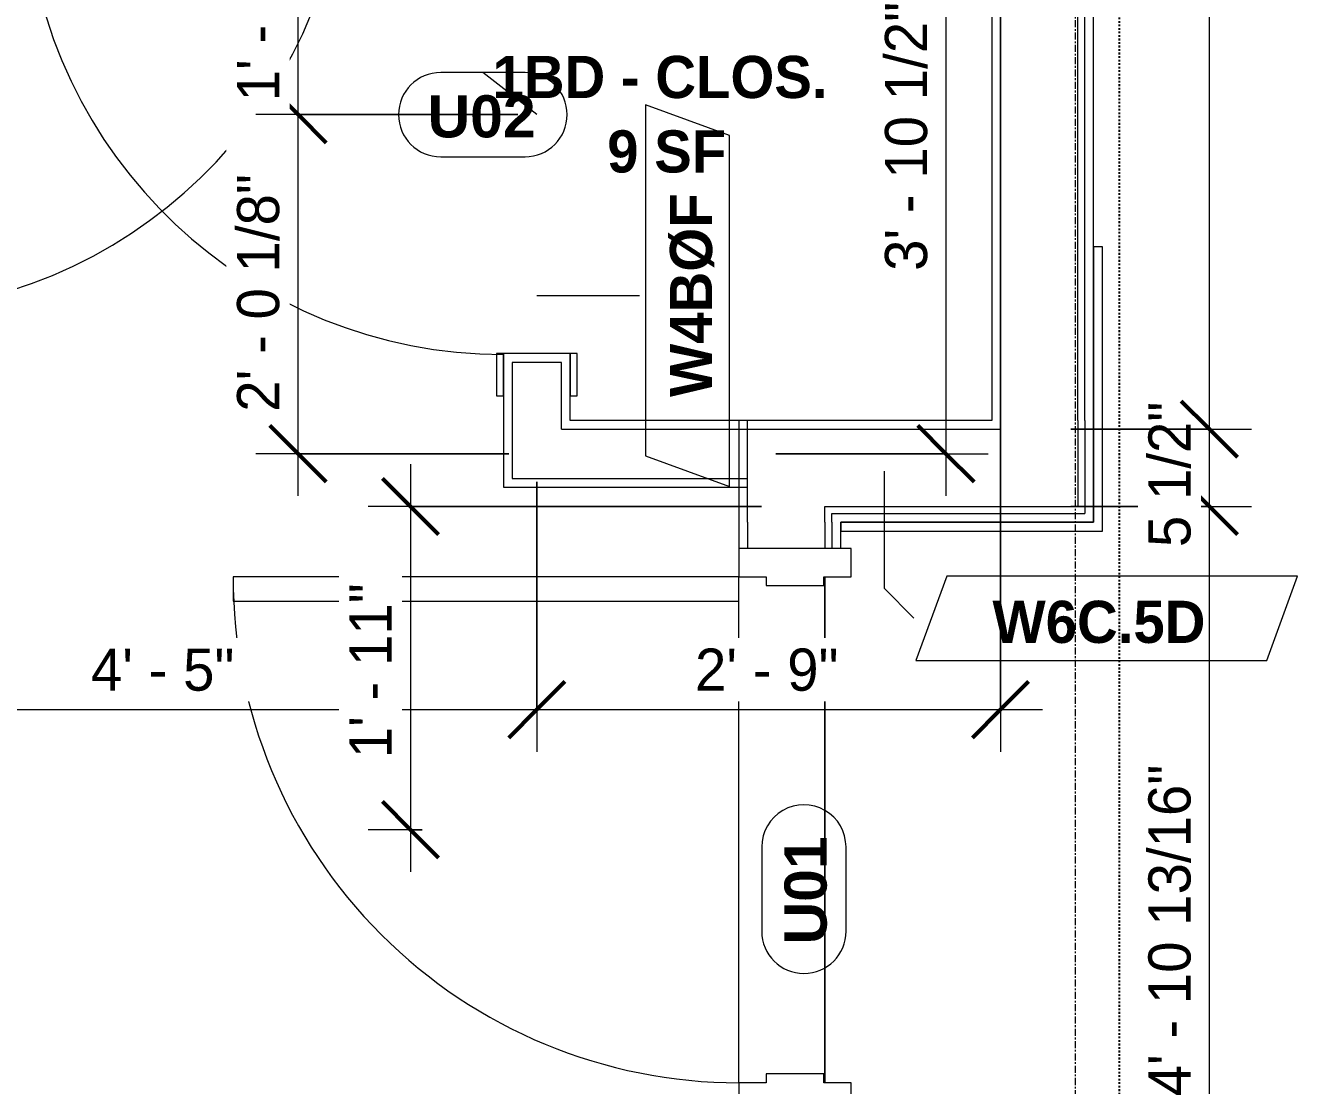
# Model space of a CAD drawing. Header units: inches. Extents: x -4058 to -1781, y 9814 to 12264.
# Drawn here: x -3556.1 to -3465.5, y 10669.7 to 10745.2 of the extents above; entities that cross this region are included whole.
import ezdxf

# ---------------------------------------------------------------- set-up
doc = ezdxf.new("R2010")
doc.units = ezdxf.units.IN
doc.header["$MEASUREMENT"] = 0
doc.linetypes.add('Dash_2_', pattern=[0.25, 0.125, -0.125])
doc.linetypes.add('Grid Line 1_2_', pattern=[0.875, 0.5, -0.125, 0.125, -0.125])
for name, color, linetype, lineweight in [('0-1', 7, 'Continuous', 5), ('0-3', 8, 'Continuous', 9), ('A-ANNO-DIMS', 211, 'Continuous', 9), ('A-ANNO-DIMS-32', 211, 'Continuous', 9), ('A-AREA-IDEN', 2, 'Continuous', 9), ('A-DOOR-1', 7, 'Continuous', 9), ('A-DOOR-2', 31, 'Continuous', 9), ('A-DOOR-FRAM-1', 7, 'Continuous', 9), ('A-DOOR-IDEN', 31, 'Continuous', 9), ('A-FLOR-1', 7, 'Continuous', 9), ('A-FLOR-2', 192, 'Continuous', 9), ('A-WALL-1', 7, 'Continuous', 9), ('A-WALL-2', 113, 'Continuous', 9), ('A-WALL-IDEN', 211, 'Continuous', 9), ('I-WALL-3', 7, 'Continuous', 9), ('S-GRID-1', 1, 'Grid Line 1_2_', 9)]:
    doc.layers.add(name, color=color, linetype=linetype, lineweight=lineweight)
doc.layers.add('0-4', color=250, linetype='Dash_2_')
doc.styles.add('Arial_B', font='arialbd.ttf', dxfattribs={"height": 3})
doc.styles.add('Century Gothic', font='ufonts.com_century-gothic.ttf', dxfattribs={"height": 3})
doc.styles.add('Century Gothic_B', font='GOTHICB.TTF', dxfattribs={"height": 3})
doc.dimstyles.new('THE_DIMENSION_STRING', dxfattribs={"dimscale": 12, "dimtxt": 3.132505, "dimasz": 0.333333, "dimexe": 0.25, "dimexo": 0.166667, "dimgap": 0.041667, "dimtad": 1, "dimdec": 4, "dimrnd": 0.0625, "dimzin": 3, "dimdsep": 46, "dimlunit": 4, "dimtxsty": 'Century Gothic', "dimblk1": 'OBLIQUE', "dimblk2": 'OBLIQUE', "dimsah": 1, "dimcen": 0.09, "dimdle": 0.25, "dimazin": 0, "dimtfac": 1, "dimtdec": 4, "dimtix": 1, "dimtmove": 0, "dimatfit": 3, "dimfxl": 1, "dimtvp": 1, "dimtfill": 1, "dimfrac": 2, "dimtolj": 1, "dimtzin": 0, "dimarcsym": 2})
doc.dimstyles.new('THE_DIMENSION_STRING_4', dxfattribs={"dimscale": 12, "dimtxt": 3.132505, "dimasz": 0.333333, "dimexe": 0.25, "dimexo": 0.166667, "dimgap": 0.041667, "dimtad": 1, "dimdec": 4, "dimrnd": 0.0625, "dimzin": 3, "dimdsep": 46, "dimlunit": 4, "dimtxsty": 'Century Gothic', "dimblk1": 'OBLIQUE', "dimblk2": 'OBLIQUE', "dimsah": 1, "dimcen": 0.09, "dimdle": 0.25, "dimazin": 0, "dimtfac": 1, "dimtdec": 4, "dimtix": 1, "dimtmove": 0, "dimatfit": 3, "dimfxl": 1, "dimtvp": 1, "dimtfill": 1, "dimfrac": 2, "dimtolj": 1, "dimtzin": 0, "dimarcsym": 2})

# ---------------------------------------------------------------- blocks, each defined once
blk = doc.blocks.new('CTR - 1st Phase - Shell_rvt-1-UNIT PLANS - 2ND FLOOR')
at = {"layer": 'A-FLOR-1'}
for p, q in [((-3499.174, 10669.939), (-3499.174, 10705.939)), ((-3499.174, 10705.939), (-3499.174, 10669.939))]:
    blk.add_line(p, q, dxfattribs=at)
blk = doc.blocks.new('HOLLOW METAL - UNIT DOOR-2191978-UNIT PLANS - 2ND FLOOR')
at = {"layer": 'A-DOOR-1'}
for p, q in [((18, 39.875), (16.25, 39.875)), ((16.25, 39.875), (16.25, 3.875)), ((18, 3.875), (18, 39.875)), ((16.25, 3.875), (18, 3.875))]:
    blk.add_line(p, q, dxfattribs=at)
blk.add_arc((18, 3.875), 36, 90, 180, dxfattribs=at)
at = {"layer": 'A-DOOR-FRAM-1'}
for p, q in [((-18, 3.875), (-20, 3.875)), ((-20, 3.875), (-20, -4.125)), ((-18, 1.9375), (-18, 3.875)), ((18, 3.875), (18, 1.9375)), ((20, 3.875), (18, 3.875)), ((20, -4.125), (20, 3.875)), ((-17.375, 1.9375), (-18, 1.9375)), ((-17.375, -2.1875), (-17.375, 1.9375)), ((18, 1.9375), (17.375, 1.9375)), ((17.375, 1.9375), (17.375, -2.1875)), ((-18, -4.125), (-18, -2.1875)), ((-18, -2.1875), (-17.375, -2.1875)), ((17.375, -2.1875), (18, -2.1875)), ((18, -2.1875), (18, -4.125)), ((-20, -4.125), (-18, -4.125)), ((18, -4.125), (20, -4.125))]:
    blk.add_line(p, q, dxfattribs=at)
blk = doc.blocks.new('CTR - 1st Phase - Common Walls_rvt-1-UNIT PLANS - 2ND FLOOR')
at = {"layer": 'A-WALL-1'}
for p, q in [((-3481.174, 10717.064), (-3481.174, 10959.314)), ((-3480.674, 10717.064), (-3480.674, 10959.314)), ((-3486.674, 10717.064), (-3486.674, 10834.377)), ((-3504.674, 10716.439), (-3486.674, 10716.439)), ((-3504.674, 10710.939), (-3504.674, 10716.439)), ((-3486.674, 10717.064), (-3486.674, 10716.439)), ((-3481.174, 10717.064), (-3481.174, 10716.439)), ((-3481.174, 10716.439), (-3481.174, 10710.939)), ((-3480.674, 10717.064), (-3480.674, 10710.939)), ((-3504.674, 10709.814), (-3504.674, 10710.939)), ((-3499.174, 10710.939), (-3481.174, 10710.939)), ((-3499.174, 10710.439), (-3499.174, 10710.939)), ((-3499.174, 10709.814), (-3499.174, 10710.439)), ((-3498.674, 10710.439), (-3480.674, 10710.439)), ((-3498.674, 10709.814), (-3498.674, 10710.439)), ((-3480.674, 10710.939), (-3480.674, 10710.439)), ((-3504.674, 10709.814), (-3504.674, 10707.939)), ((-3499.174, 10709.814), (-3499.174, 10707.939)), ((-3498.674, 10709.814), (-3498.674, 10707.939))]:
    blk.add_line(p, q, dxfattribs=at)
at = {"layer": 'I-WALL-3'}
for p, q in [((-3480.049, 10717.064), (-3480.049, 10959.314)), ((-3487.299, 10795.002), (-3487.299, 10717.064)), ((-3479.424, 10729.408), (-3480.049, 10729.408)), ((-3480.049, 10729.408), (-3480.049, 10709.814)), ((-3479.424, 10709.814), (-3479.424, 10729.408)), ((-3487.299, 10717.064), (-3505.299, 10717.064)), ((-3505.299, 10717.064), (-3505.299, 10716.439)), ((-3505.299, 10716.439), (-3505.299, 10709.814)), ((-3480.049, 10710.439), (-3480.049, 10717.064)), ((-3480.049, 10709.814), (-3480.049, 10710.439)), ((-3505.299, 10709.814), (-3505.299, 10707.939)), ((-3498.049, 10709.814), (-3480.049, 10709.814)), ((-3498.049, 10707.939), (-3498.049, 10709.814)), ((-3480.049, 10709.814), (-3498.049, 10709.814)), ((-3498.049, 10709.814), (-3498.049, 10709.189)), ((-3498.049, 10709.189), (-3479.424, 10709.189)), ((-3479.424, 10709.189), (-3479.424, 10709.814))]:
    blk.add_line(p, q, dxfattribs=at)
at = {"layer": '0-3', "rotation": 89.99999999998808}
blk.add_blockref('HOLLOW METAL - UNIT DOOR-2191978-UNIT PLANS - 2ND FLOOR', (-3501.424, 10687.939), dxfattribs=at)
blk = doc.blocks.new('SWING - SINGLE - FLUSH - SWING - FLUSH - 2-10 x 6-8 - PRIVACY-4202129-UNIT PLANS - 2ND FLOOR')
at = {"layer": 'A-DOOR-2'}
for p, q in [((15, 2.375), (15, 36.383)), ((17, 36.383), (15, 36.383)), ((17, 2.375), (17, 36.383)), ((-17, 2.875), (-20, 2.875)), ((-20, 2.875), (-20, 2.375)), ((-17, 2.375), (-17, 2.875)), ((20, 2.875), (17, 2.875)), ((17, 2.875), (17, 2.375)), ((20, 2.375), (20, 2.875)), ((-20, 2.375), (-17, 2.375)), ((17, 2.375), (15, 2.375)), ((17, 2.375), (20, 2.375)), ((-17, -2.375), (-20, -2.375)), ((-20, -2.375), (-20, -2.875)), ((-17, -2.875), (-17, -2.375)), ((20, -2.375), (17, -2.375)), ((17, -2.375), (17, -2.875)), ((20, -2.875), (20, -2.375)), ((-20, -2.875), (-17, -2.875)), ((17, -2.875), (20, -2.875))]:
    blk.add_line(p, q, dxfattribs=at)
blk.add_arc((17, 2.375), 34.067, 93.36569, 180, dxfattribs=at)
blk = doc.blocks.new('SWING - SINGLE - FLUSH - SWING - FLUSH - 2-10 x 6-8 - PRIVACY-4202128-UNIT PLANS - 2ND FLOOR')
at = {"layer": 'A-DOOR-2'}
for p, q in [((15, 2.375), (15, 36.383)), ((17, 36.383), (15, 36.383)), ((17, 2.375), (17, 36.383)), ((-17, 2.875), (-20, 2.875)), ((-20, 2.875), (-20, 2.375)), ((-17, 2.375), (-17, 2.875)), ((20, 2.875), (17, 2.875)), ((17, 2.875), (17, 2.375)), ((20, 2.375), (20, 2.875)), ((-20, 2.375), (-17, 2.375)), ((17, 2.375), (15, 2.375)), ((17, 2.375), (20, 2.375)), ((-17, -2.375), (-20, -2.375)), ((-20, -2.375), (-20, -2.875)), ((-17, -2.875), (-17, -2.375)), ((20, -2.375), (17, -2.375)), ((17, -2.375), (17, -2.875)), ((20, -2.875), (20, -2.375)), ((-20, -2.875), (-17, -2.875)), ((17, -2.875), (20, -2.875))]:
    blk.add_line(p, q, dxfattribs=at)
blk.add_arc((17, 2.375), 34.067, 93.36569, 180, dxfattribs=at)
blk = doc.blocks.new('DIMBLOCK192-UNIT PLANS - 2ND FLOOR')
at = {"layer": 'A-ANNO-DIMS-32'}
for p, q in [((-3519.674, 10712.689), (-3519.674, 10693.486)), ((-3519.674, 10696.486), (-3519.674, 10712.689)), ((-3572.674, 10701.814), (-3572.674, 10693.486)), ((-3572.674, 10696.486), (-3572.674, 10701.814)), ((-3572.674, 10696.486), (-3519.674, 10696.486))]:
    blk.add_line(p, q, dxfattribs=at)
at = {"layer": 'A-ANNO-DIMS-32', "lineweight": 50}
for p, q in [((-3572.674, 10696.486), (-3570.674, 10698.486)), ((-3519.674, 10696.486), (-3517.674, 10698.486)), ((-3572.674, 10696.486), (-3574.674, 10694.486)), ((-3519.674, 10696.486), (-3521.674, 10694.486))]:
    blk.add_line(p, q, dxfattribs=at)
at = {"layer": 'A-ANNO-DIMS-32', "color": 0, "insert": (-3551.419, 10700.831), "char_height": 3, "width": 12.58969, "attachment_point": 1, "line_spacing_factor": 0.984502, "style": 'Century Gothic', "bg_fill": 3, "box_fill_scale": 1.25, "bg_fill_color": 256, "bg_fill_true_color": 13158600, "bg_fill_transparency": 0}
blk.add_mtext('4\' - 5"', dxfattribs=at)
blk = doc.blocks.new('_Oblique')
at = {"color": 0, "linetype": 'ByBlock', "lineweight": -2}
blk.add_line((-0.5, -0.5), (0.5, 0.5), dxfattribs=at)
blk = doc.blocks.new('DIMBLOCK193-UNIT PLANS - 2ND FLOOR')
at = {"layer": 'A-ANNO-DIMS-32'}
for p, q in [((-3486.674, 10756.814), (-3486.674, 10693.486)), ((-3486.674, 10696.486), (-3486.674, 10756.814)), ((-3519.674, 10712.689), (-3519.674, 10693.486)), ((-3519.674, 10696.486), (-3519.674, 10712.689)), ((-3519.674, 10696.486), (-3483.674, 10696.486))]:
    blk.add_line(p, q, dxfattribs=at)
at = {"layer": 'A-ANNO-DIMS-32', "lineweight": 50}
for p, q in [((-3519.674, 10696.486), (-3517.674, 10698.486)), ((-3486.674, 10696.486), (-3484.674, 10698.486)), ((-3519.674, 10696.486), (-3521.674, 10694.486)), ((-3486.674, 10696.486), (-3488.674, 10694.486))]:
    blk.add_line(p, q, dxfattribs=at)
at = {"layer": 'A-ANNO-DIMS-32', "color": 0, "insert": (-3508.419, 10700.831), "char_height": 3, "width": 12.58969, "attachment_point": 1, "line_spacing_factor": 0.984502, "style": 'Century Gothic', "bg_fill": 3, "box_fill_scale": 1.25, "bg_fill_color": 256, "bg_fill_true_color": 13158600, "bg_fill_transparency": 0}
blk.add_mtext('2\' - 9"', dxfattribs=at)
blk = doc.blocks.new('DIMBLOCK197-UNIT PLANS - 2ND FLOOR')
at = {"layer": 'A-ANNO-DIMS-32', "lineweight": 50}
for p, q in [((-3490.553, 10761.189), (-3492.553, 10763.189)), ((-3490.553, 10761.189), (-3488.553, 10759.189)), ((-3490.553, 10714.689), (-3492.553, 10716.689)), ((-3490.553, 10714.689), (-3488.553, 10712.689))]:
    blk.add_line(p, q, dxfattribs=at)
at = {"layer": 'A-ANNO-DIMS-32'}
for p, q in [((-3489.725, 10761.189), (-3493.553, 10761.189)), ((-3490.553, 10761.189), (-3490.553, 10711.689)), ((-3490.553, 10761.189), (-3489.725, 10761.189)), ((-3502.674, 10714.689), (-3487.553, 10714.689)), ((-3490.553, 10714.689), (-3502.674, 10714.689))]:
    blk.add_line(p, q, dxfattribs=at)
at = {"layer": 'A-ANNO-DIMS-32', "color": 0, "insert": (-3494.898, 10727.697), "char_height": 3, "width": 24.5827, "attachment_point": 1, "rotation": 90, "line_spacing_factor": 0.984502, "style": 'Century Gothic', "bg_fill": 3, "box_fill_scale": 1.25, "bg_fill_color": 256, "bg_fill_true_color": 13158600, "bg_fill_transparency": 0}
blk.add_mtext('3\' - 10 1/2"', dxfattribs=at)
blk = doc.blocks.new('Wall Tag - Arch Wall-3956453-UNIT PLANS - 2ND FLOOR')
at = {"layer": 'A-WALL-IDEN'}
for p, q in [((-0.3561, 0.0937), (-0.4244, -0.0937)), ((0.4244, 0.0937), (-0.3561, 0.0937)), ((0.3561, -0.0937), (0.4244, 0.0937)), ((-0.4244, -0.0937), (0.3561, -0.0937))]:
    blk.add_line(p, q, dxfattribs=at)
blk = doc.blocks.new('DIMBLOCK311-UNIT PLANS - 2ND FLOOR')
at = {"layer": 'A-ANNO-DIMS-32', "lineweight": 50}
for p, q in [((-3536.672, 10738.814), (-3538.672, 10740.814)), ((-3536.672, 10738.814), (-3534.672, 10736.814)), ((-3536.672, 10714.689), (-3538.672, 10716.689)), ((-3536.672, 10714.689), (-3534.672, 10712.689))]:
    blk.add_line(p, q, dxfattribs=at)
at = {"layer": 'A-ANNO-DIMS-32'}
for p, q in [((-3521.021, 10738.814), (-3539.672, 10738.814)), ((-3536.672, 10711.689), (-3536.672, 10738.814)), ((-3536.672, 10738.814), (-3521.021, 10738.814)), ((-3521.674, 10714.689), (-3539.672, 10714.689)), ((-3536.672, 10714.689), (-3521.674, 10714.689))]:
    blk.add_line(p, q, dxfattribs=at)
at = {"layer": 'A-ANNO-DIMS-32', "color": 0, "insert": (-3541.017, 10717.678), "char_height": 3, "width": 21.77837, "attachment_point": 1, "rotation": 90, "line_spacing_factor": 0.984502, "style": 'Century Gothic', "bg_fill": 3, "box_fill_scale": 1.25, "bg_fill_color": 256, "bg_fill_true_color": 13158600, "bg_fill_transparency": 0}
blk.add_mtext('2\' - 0 1/8"', dxfattribs=at)
blk = doc.blocks.new('DIMBLOCK312-UNIT PLANS - 2ND FLOOR')
at = {"layer": 'A-ANNO-DIMS-32', "lineweight": 50}
for p, q in [((-3536.672, 10761.189), (-3538.672, 10763.189)), ((-3536.672, 10761.189), (-3534.672, 10759.189)), ((-3536.672, 10738.814), (-3538.672, 10740.814)), ((-3536.672, 10738.814), (-3534.672, 10736.814))]:
    blk.add_line(p, q, dxfattribs=at)
at = {"layer": 'A-ANNO-DIMS-32'}
for p, q in [((-3537.5, 10761.189), (-3533.672, 10761.189)), ((-3536.672, 10761.189), (-3537.5, 10761.189)), ((-3536.672, 10738.814), (-3536.672, 10761.189)), ((-3521.021, 10738.814), (-3539.672, 10738.814)), ((-3536.672, 10738.814), (-3521.021, 10738.814))]:
    blk.add_line(p, q, dxfattribs=at)
at = {"layer": 'A-ANNO-DIMS-32', "color": 0, "insert": (-3541.017, 10739.759), "char_height": 3, "width": 24.5827, "attachment_point": 1, "rotation": 90, "line_spacing_factor": 0.984502, "style": 'Century Gothic', "bg_fill": 3, "box_fill_scale": 1.25, "bg_fill_color": 256, "bg_fill_true_color": 13158600, "bg_fill_transparency": 0}
blk.add_mtext('1\' - 10 3/8"', dxfattribs=at)
blk = doc.blocks.new('Door Tag - Type Mark-2601225-UNIT PLANS - 2ND FLOOR')
at = {"layer": 'A-DOOR-IDEN'}
for p, q in [((0.09375, 0.09375), (-0.09375, 0.09375)), ((-0.09375, -0.09375), (0.09375, -0.09375))]:
    blk.add_line(p, q, dxfattribs=at)
for centre, start, end in [((-0.09375, 0), 90, 270), ((0.09375, 0), 270, 90)]:
    blk.add_arc(centre, 0.09375, start, end, dxfattribs=at)
blk = doc.blocks.new('DIMBLOCK926-UNIT PLANS - 2ND FLOOR')
at = {"layer": 'A-ANNO-DIMS-32', "lineweight": 50}
for p, q in [((-3471.802, 10710.939), (-3473.802, 10712.939)), ((-3471.802, 10710.939), (-3469.802, 10708.939)), ((-3471.802, 10652.152), (-3473.802, 10654.152)), ((-3471.802, 10652.152), (-3469.802, 10650.152))]:
    blk.add_line(p, q, dxfattribs=at)
at = {"layer": 'A-ANNO-DIMS-32'}
for p, q in [((-3481.674, 10710.939), (-3468.802, 10710.939)), ((-3471.802, 10710.939), (-3481.674, 10710.939)), ((-3471.802, 10652.152), (-3471.802, 10710.939)), ((-3481.674, 10652.152), (-3468.802, 10652.152)), ((-3471.802, 10652.152), (-3481.674, 10652.152))]:
    blk.add_line(p, q, dxfattribs=at)
at = {"layer": 'A-ANNO-DIMS-32', "color": 0, "insert": (-3476.147, 10668.966), "char_height": 3, "width": 30.19138, "attachment_point": 1, "rotation": 90, "line_spacing_factor": 0.984502, "style": 'Century Gothic', "bg_fill": 3, "box_fill_scale": 1.25, "bg_fill_color": 256, "bg_fill_true_color": 13158600, "bg_fill_transparency": 0}
blk.add_mtext('4\' - 10 13/16"', dxfattribs=at)
blk = doc.blocks.new('DIMBLOCK927-UNIT PLANS - 2ND FLOOR')
at = {"layer": 'A-ANNO-DIMS-32', "lineweight": 50}
for p, q in [((-3471.802, 10716.439), (-3473.802, 10718.439)), ((-3471.802, 10716.439), (-3469.802, 10714.439)), ((-3471.802, 10710.939), (-3473.802, 10712.939)), ((-3471.802, 10710.939), (-3469.802, 10708.939))]:
    blk.add_line(p, q, dxfattribs=at)
at = {"layer": 'A-ANNO-DIMS-32'}
for p, q in [((-3481.674, 10716.439), (-3468.802, 10716.439)), ((-3471.802, 10716.439), (-3481.674, 10716.439)), ((-3471.802, 10710.939), (-3471.802, 10716.439)), ((-3481.674, 10710.939), (-3468.802, 10710.939)), ((-3471.802, 10710.939), (-3481.674, 10710.939))]:
    blk.add_line(p, q, dxfattribs=at)
at = {"layer": 'A-ANNO-DIMS-32', "color": 0, "insert": (-3476.147, 10708.046), "char_height": 3, "width": 13.54435, "attachment_point": 1, "rotation": 90, "line_spacing_factor": 0.984502, "style": 'Century Gothic', "bg_fill": 3, "box_fill_scale": 1.25, "bg_fill_color": 256, "bg_fill_true_color": 13158600, "bg_fill_transparency": 0}
blk.add_mtext('5 1/2"', dxfattribs=at)
blk = doc.blocks.new('DIMBLOCK928-UNIT PLANS - 2ND FLOOR')
at = {"layer": 'A-ANNO-DIMS-32', "lineweight": 50}
for p, q in [((-3471.802, 10836.002), (-3473.802, 10838.002)), ((-3471.802, 10836.002), (-3469.802, 10834.002)), ((-3471.802, 10716.439), (-3473.802, 10718.439)), ((-3471.802, 10716.439), (-3469.802, 10714.439))]:
    blk.add_line(p, q, dxfattribs=at)
at = {"layer": 'A-ANNO-DIMS-32'}
for p, q in [((-3481.674, 10836.002), (-3468.802, 10836.002)), ((-3471.802, 10836.002), (-3481.674, 10836.002)), ((-3471.802, 10716.439), (-3471.802, 10836.002)), ((-3481.674, 10716.439), (-3468.802, 10716.439)), ((-3471.802, 10716.439), (-3481.674, 10716.439))]:
    blk.add_line(p, q, dxfattribs=at)
at = {"layer": 'A-ANNO-DIMS-32', "color": 0, "insert": (-3476.147, 10764.809), "char_height": 3, "width": 27.38704, "attachment_point": 1, "rotation": 90, "line_spacing_factor": 0.984502, "style": 'Century Gothic', "bg_fill": 3, "box_fill_scale": 1.25, "bg_fill_color": 256, "bg_fill_true_color": 13158600, "bg_fill_transparency": 0}
blk.add_mtext('9\' - 11 9/16"', dxfattribs=at)
blk = doc.blocks.new('DIMBLOCK1075-UNIT PLANS - 2ND FLOOR')
at = {"layer": 'A-ANNO-DIMS-32'}
for p, q in [((-3528.672, 10713.939), (-3528.672, 10684.939)), ((-3503.674, 10710.939), (-3531.672, 10710.939)), ((-3528.672, 10710.939), (-3503.674, 10710.939)), ((-3527.844, 10687.939), (-3531.672, 10687.939)), ((-3528.672, 10687.939), (-3527.844, 10687.939))]:
    blk.add_line(p, q, dxfattribs=at)
at = {"layer": 'A-ANNO-DIMS-32', "lineweight": 50}
for p, q in [((-3528.672, 10710.939), (-3530.672, 10712.939)), ((-3528.672, 10710.939), (-3526.672, 10708.939)), ((-3528.672, 10687.939), (-3530.672, 10689.939)), ((-3528.672, 10687.939), (-3526.672, 10685.939))]:
    blk.add_line(p, q, dxfattribs=at)
at = {"layer": 'A-ANNO-DIMS-32', "color": 0, "insert": (-3533.017, 10693.025), "char_height": 3, "width": 15.39402, "attachment_point": 1, "rotation": 90, "line_spacing_factor": 0.984502, "style": 'Century Gothic', "bg_fill": 3, "box_fill_scale": 1.25, "bg_fill_color": 256, "bg_fill_true_color": 13158600, "bg_fill_transparency": 0}
blk.add_mtext('1\' - 11"', dxfattribs=at)

msp = doc.modelspace()

# ---------------------------------------------------------------- linework, layer by layer
at = {"layer": '0-4'}
msp.add_line((-3478.22485, 10843.4749), (-3478.22485, 10545.60846), dxfattribs=at)
at = {"layer": 'A-FLOR-2'}
msp.add_line((-3505.29874, 10669.9394), (-3505.29874, 10704.1894), dxfattribs=at)
at = {"layer": 'A-WALL-2'}
for p, q in [((-3522.04874, 10721.8144), (-3522.04874, 10712.3144)), ((-3517.29874, 10721.8144), (-3522.04874, 10721.8144)), ((-3521.42374, 10721.1894), (-3521.42374, 10712.9394)), ((-3517.92374, 10721.1894), (-3521.42374, 10721.1894)), ((-3517.92374, 10716.4394), (-3517.92374, 10721.1894)), ((-3517.29874, 10717.0644), (-3517.29874, 10721.8144)), ((-3517.92374, 10716.4394), (-3504.67374, 10716.4394)), ((-3504.67374, 10717.0644), (-3517.29874, 10717.0644)), ((-3504.67374, 10712.3144), (-3504.67374, 10717.0644)), ((-3521.42374, 10712.9394), (-3504.67374, 10712.9394)), ((-3522.04874, 10712.3144), (-3504.67374, 10712.3144))]:
    msp.add_line(p, q, dxfattribs=at)

# ---------------------------------------------------------------- block references
at = {"layer": '0-1'}
for name in ['CTR - 1st Phase - Shell_rvt-1-UNIT PLANS - 2ND FLOOR', 'CTR - 1st Phase - Common Walls_rvt-1-UNIT PLANS - 2ND FLOOR']:
    msp.add_blockref(name, (0, 0), dxfattribs=at)
at = {"layer": 'A-DOOR-2'}
for name, p, rotation in [('SWING - SINGLE - FLUSH - SWING - FLUSH - 2-10 x 6-8 - PRIVACY-4202129-UNIT PLANS - 2ND FLOOR', (-3550.29874, 10761.1894), 180), ('SWING - SINGLE - FLUSH - SWING - FLUSH - 2-10 x 6-8 - PRIVACY-4202128-UNIT PLANS - 2ND FLOOR', (-3519.67374, 10738.8144), 89.99999999999197)]:
    msp.add_blockref(name, p, dxfattribs=dict(at, rotation=rotation))

# ---------------------------------------------------------------- next in the draw order: dimensions: what is measured, and where the dimension line sits
at = {"layer": 'A-ANNO-DIMS'}
dim = msp.add_linear_dim(base=(-3519.67374, 10696.48567), p1=(-3572.67374, 10703.8144), p2=(-3519.67374, 10714.6894), dimstyle='THE_DIMENSION_STRING', override={"dimpost": '<>', "dimfxl": 54.104211}, dxfattribs=at)
dim.commit()
dim.dimension.update_dxf_attribs({"geometry": 'DIMBLOCK192-UNIT PLANS - 2ND FLOOR', "text_midpoint": (-3546.17374, 10698.56113)})

# ---------------------------------------------------------------- next in the draw order: dimensions: what is measured, and where the dimension line sits
dim = msp.add_linear_dim(base=(-3486.67374, 10696.48567), p1=(-3519.67374, 10714.6894), p2=(-3486.67374, 10758.8144), dimstyle='THE_DIMENSION_STRING', override={"dimpost": '<>', "dimfxl": 55.100051}, dxfattribs=at)
dim.commit()
dim.dimension.update_dxf_attribs({"geometry": 'DIMBLOCK193-UNIT PLANS - 2ND FLOOR', "text_midpoint": (-3503.17374, 10698.56113)})

# ---------------------------------------------------------------- next in the draw order: linework, layer by layer
at = {"layer": 'A-WALL-IDEN'}
msp.add_line((-3494.94885, 10705.11522), (-3492.84014, 10702.98116), dxfattribs=at)

# ---------------------------------------------------------------- next in the draw order: block references
at = {"layer": 'A-WALL-IDEN', "xscale": 31.99999999999999, "yscale": 31.99999999999999, "zscale": 31.99999999999999, "rotation": 89.99999999999955}
msp.add_blockref('Wall Tag - Arch Wall-3956453-UNIT PLANS - 2ND FLOOR', (-3508.95351, 10725.94364), dxfattribs=at)
at = {"layer": 'A-WALL-IDEN', "xscale": 31.99999999999999, "yscale": 31.99999999999999, "zscale": 31.99999999999999}
msp.add_blockref('Wall Tag - Arch Wall-3956453-UNIT PLANS - 2ND FLOOR', (-3479.10843, 10702.98116), dxfattribs=at)

# ---------------------------------------------------------------- next in the draw order: texts
at = {"layer": 'A-AREA-IDEN', "insert": (-3514.66795, 10737.69823), "char_height": 3, "width": 9.494, "attachment_point": 1, "style": 'Century Gothic_B'}
msp.add_mtext('9 SF', dxfattribs=at)
at = {"layer": 'A-WALL-IDEN', "insert": (-3510.20105, 10718.72772), "char_height": 3, "width": 17.372, "attachment_point": 1, "rotation": 90, "style": 'Century Gothic_B'}
msp.add_mtext('W4BØF', dxfattribs=at)
at = {"layer": 'A-WALL-IDEN', "insert": (-3487.24404, 10704.22869), "char_height": 3, "width": 19.594, "attachment_point": 1, "style": 'Century Gothic_B'}
msp.add_mtext('W6C.5D', dxfattribs=at)

# ---------------------------------------------------------------- next in the draw order: dimensions: what is measured, and where the dimension line sits
at = {"layer": 'A-ANNO-DIMS'}
for base, p1, p2, override, picture, middle in [((-3490.55294, 10714.6894), (-3487.72452, 10761.1894), (-3504.67374, 10714.6894), {"dimpost": '<>', "dimfxl": 49.492687}, 'DIMBLOCK197-UNIT PLANS - 2ND FLOOR', (-3492.79462, 10737.9394)), ((-3536.67199, 10738.8144), (-3519.67374, 10714.6894), (-3523.02098, 10738.8144), {"dimpost": '<>', "dimfxl": 24.356102}, 'DIMBLOCK311-UNIT PLANS - 2ND FLOOR', (-3538.91366, 10726.7519))]:
    dim = msp.add_linear_dim(base=base, p1=p1, p2=p2, angle=90, dimstyle='THE_DIMENSION_STRING', override=override, dxfattribs=at)
    dim.commit()
    dim.dimension.update_dxf_attribs({"geometry": picture, "text_midpoint": middle})

# ---------------------------------------------------------------- next in the draw order: linework, layer by layer
at = {"layer": 'A-WALL-IDEN'}
for p, q in [((-3519.67374, 10725.94364), (-3512.37153, 10725.94364)), ((-3494.94885, 10713.4394), (-3494.94885, 10705.11522))]:
    msp.add_line(p, q, dxfattribs=at)

# ---------------------------------------------------------------- next in the draw order: dimensions: what is measured, and where the dimension line sits
at = {"layer": 'A-ANNO-DIMS'}
for base, p1, p2, dimstyle, override, picture, middle in [((-3536.67199, 10761.1894), (-3523.02098, 10738.8144), (-3539.50042, 10761.1894), 'THE_DIMENSION_STRING', {"dimpost": '<>', "dimfxl": 27.78871}, 'DIMBLOCK312-UNIT PLANS - 2ND FLOOR', (-3538.91366, 10750.0019)), ((-3528.67199, 10687.9394), (-3501.67374, 10710.9394), (-3525.84356, 10687.9394), 'THE_DIMENSION_STRING_4', {"dimpost": '<>', "dimfxl": 33.364361}, 'DIMBLOCK1075-UNIT PLANS - 2ND FLOOR', (-3530.67199, 10699.4394)), ((-3471.80166, 10710.9394), (-3483.67374, 10652.1519), (-3483.67374, 10710.9394), 'THE_DIMENSION_STRING_4', {"dimpost": '<>', "dimfxl": 58.7875}, 'DIMBLOCK926-UNIT PLANS - 2ND FLOOR', (-3474.04334, 10681.54565))]:
    dim = msp.add_linear_dim(base=base, p1=p1, p2=p2, angle=90, dimstyle=dimstyle, override=override, dxfattribs=at)
    dim.commit()
    dim.dimension.update_dxf_attribs({"geometry": picture, "text_midpoint": middle})

# ---------------------------------------------------------------- next in the draw order: linework, layer by layer
at = {"layer": 'A-DOOR-IDEN'}
msp.add_line((-3519.67374, 10738.8144), (-3523.51855, 10741.8144), dxfattribs=at)

# ---------------------------------------------------------------- next in the draw order: block references
at = {"layer": 'A-DOOR-IDEN', "xscale": 31.99999999999999, "yscale": 31.99999999999999, "zscale": 31.99999999999999}
msp.add_blockref('Door Tag - Type Mark-2601225-UNIT PLANS - 2ND FLOOR', (-3523.51855, 10738.8144), dxfattribs=at)
at = {"layer": 'A-DOOR-IDEN', "xscale": 31.99999999999999, "yscale": 31.99999999999999, "zscale": 31.99999999999999, "rotation": 89.99999999999955}
msp.add_blockref('Door Tag - Type Mark-2601225-UNIT PLANS - 2ND FLOOR', (-3500.66879, 10683.7147), dxfattribs=at)

# ---------------------------------------------------------------- next in the draw order: texts
at = {"layer": 'A-AREA-IDEN', "insert": (-3522.83173, 10742.99536), "char_height": 3, "width": 29.29, "attachment_point": 1, "style": 'Century Gothic_B'}
msp.add_mtext('1BD - CLOS.', dxfattribs=at)
at = {"layer": 'A-DOOR-IDEN', "insert": (-3527.45044, 10740.19425), "char_height": 3, "width": 9.393, "attachment_point": 1, "style": 'Arial_B'}
msp.add_mtext('U02', dxfattribs=at)
at = {"layer": 'A-DOOR-IDEN', "insert": (-3502.04864, 10679.78282), "char_height": 3, "width": 9.393, "attachment_point": 1, "rotation": 90, "style": 'Arial_B'}
msp.add_mtext('U01', dxfattribs=at)

# ---------------------------------------------------------------- next in the draw order: dimensions: what is measured, and where the dimension line sits
at = {"layer": 'A-ANNO-DIMS'}
dim = msp.add_linear_dim(base=(-3471.80166, 10716.4394), p1=(-3483.67374, 10710.9394), p2=(-3483.67374, 10716.4394), angle=90, dimstyle='THE_DIMENSION_STRING_4', override={"dimpost": '<>', "dimfxl": 5.5}, dxfattribs=at)
dim.commit()
dim.dimension.update_dxf_attribs({"geometry": 'DIMBLOCK927-UNIT PLANS - 2ND FLOOR', "text_midpoint": (-3474.04334, 10713.6894)})

# ---------------------------------------------------------------- next in the draw order: dimensions: what is measured, and where the dimension line sits
dim = msp.add_linear_dim(base=(-3471.80166, 10836.0019), p1=(-3483.67374, 10716.4394), p2=(-3483.67374, 10836.0019), angle=90, dimstyle='THE_DIMENSION_STRING_4', override={"dimpost": '<>', "dimfxl": 119.5625}, dxfattribs=at)
dim.commit()
dim.dimension.update_dxf_attribs({"geometry": 'DIMBLOCK928-UNIT PLANS - 2ND FLOOR', "text_midpoint": (-3474.04334, 10776.22065)})

# ---------------------------------------------------------------- next in the draw order: linework, layer by layer
at = {"layer": 'S-GRID-1'}
msp.add_line((-3481.32374, 9814.0266), (-3481.32374, 12247.50061), dxfattribs=at)

doc.saveas('drawing.dxf')
